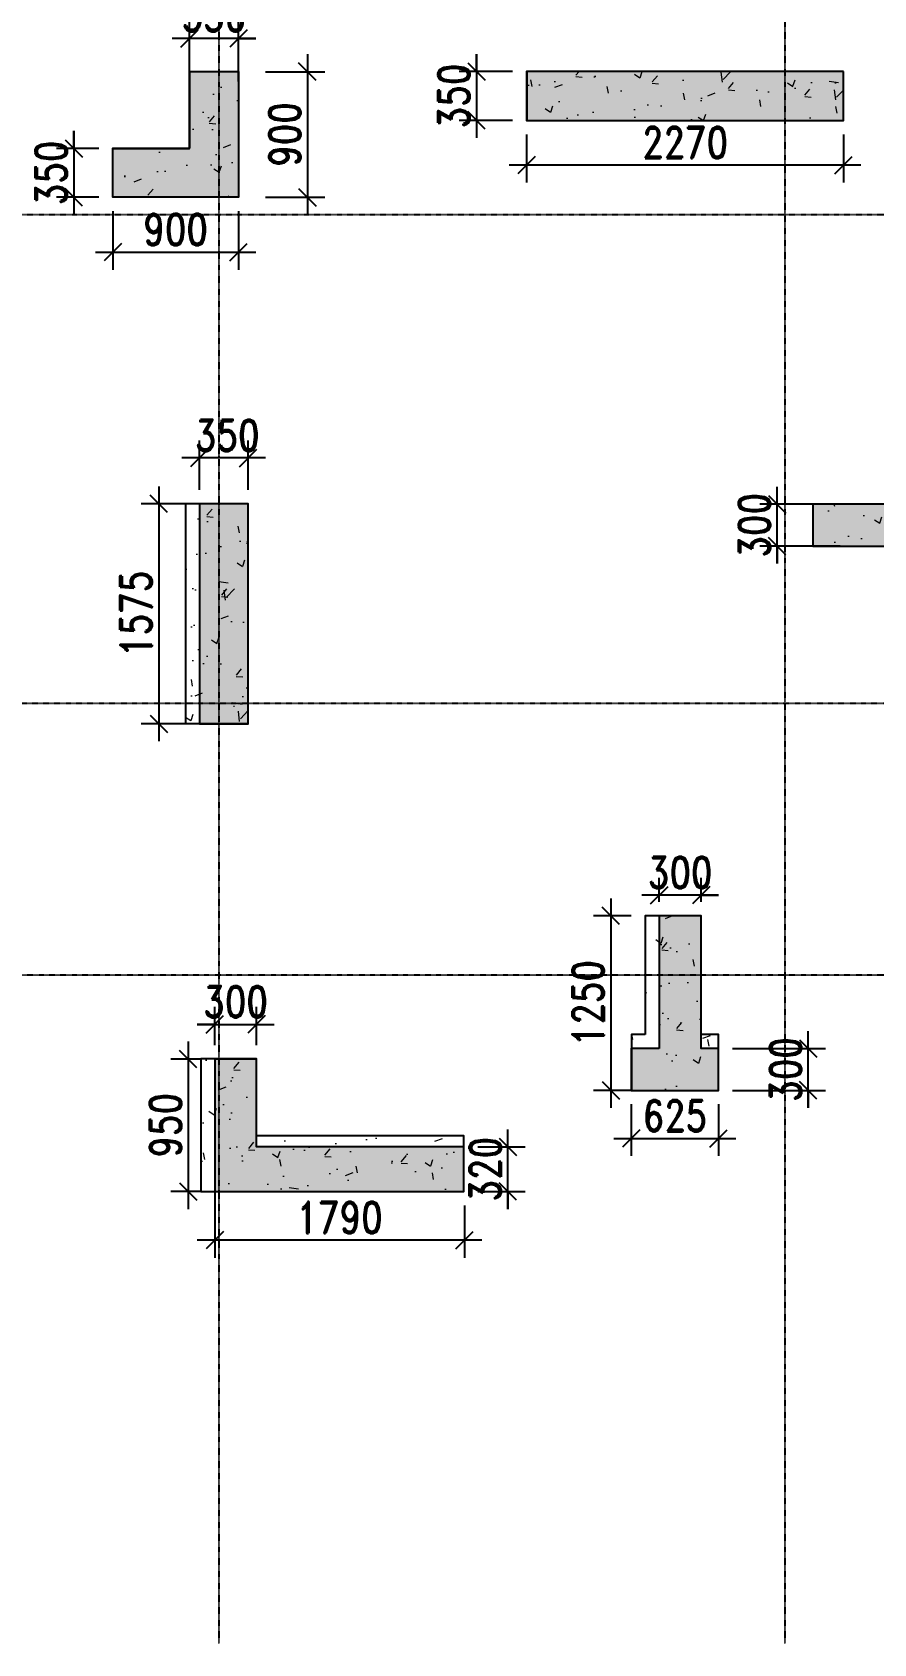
# Model space of a CAD drawing. Header units: millimetres. Extents: x 2061841 to 105821645, y -77612 to 48520811.
# Drawn here: x 105240201 to 105246232, y 48434629 to 48446176 of the extents above; entities that cross this region are included whole.
import ezdxf

# ---------------------------------------------------------------- set-up
doc = ezdxf.new("R2010")
doc.units = ezdxf.units.MM
doc.header["$LTSCALE"] = 10
doc.header["$MEASUREMENT"] = 0
doc.linetypes.add('CENTER', pattern=[2, 1.25, -0.25, 0.25, -0.25])
for name, color, linetype in [('AS-COLS', 2, 'Continuous'), ('DIM', 8, 'Continuous'), ('griddim', 3, 'Continuous'), ('S-OPENING', 6, 'Continuous')]:
    doc.layers.add(name, color=color, linetype=linetype)
doc.layers.add('S-STRCOL HATCH', color=33, linetype='Continuous', lineweight=9)
doc.styles.add('200', font='romand.shx', dxfattribs={"width": 0.8, "height": 225})
doc.dimstyles.new('GR1', dxfattribs={"dimtxt": 225, "dimasz": 125, "dimexe": 125, "dimexo": 100, "dimgap": 50, "dimtad": 1, "dimdec": 0, "dimzin": 3, "dimdsep": 46, "dimtxsty": '200', "dimblk1": 'OBLIQUE', "dimblk2": 'OBLIQUE', "dimsah": 1, "dimcen": 0.0625, "dimdle": 125, "dimclrd": 3, "dimclre": 3, "dimclrt": 2, "dimadec": 0, "dimazin": 0, "dimtfac": 1, "dimtdec": 0, "dimtix": 1, "dimtmove": 0, "dimatfit": 3, "dimfxl": 1, "dimtolj": 1, "dimtzin": 0, "dimarcsym": 0})
pattern_1 = [(50, (-102438165.63, -48481002.76), (546.554007, -47.8172566), [57.15, -628.65]), (355, (-102438165.63, -48481002.76), (-105.7302643, 573.1705357), [45.72, -502.9217525]), (100.4514447, (-102438120.1, -48481006.74), (440.8237413, 525.3532557), [48.5700264, -534.2707338]), (46.1842, (-102438165.6, -48480850.36), (813.2371227, -126.1269838), [85.725, -942.975]), (96.6355576, (-102438097.9, -48480860.9), (712.212402, 742.278374), [72.8550694, -801.4068245]), (351.1841512, (-102438165.6, -48480850.36), (712.212402, 742.278374), [68.579901, -754.379196]), (21, (-102438089.43, -48480888.46), (454.8431738, -306.7955946), [57.15, -628.65]), (326, (-102438089.43, -48480888.46), (185.406085, 552.5638984), [45.72, -502.92]), (71.451445, (-102438051.53, -48480914), (640.2492578, 245.7683067), [48.5700264, -534.2698128]), (37.5, (-102438165.63, -48481002.76), (9.26580975, 253.66511662), [0, -496.824, 0, -510.54, 0, -504.825]), (7.5, (-102438165.63, -48481002.76), (200.4589875, 300.54172445), [0, -291.084, 0, -485.394, 0, -192.405]), (327.5, (-102438335.56, -48481002.76), (406.7717855, -17.18623198), [0, -190.5, 0, -594.36, 0, -788.67]), (317.5, (-102438411.76, -48481002.76), (444.3875442, 76.2794731), [0, -247.65, 0, -394.716, 0, -560.07])]

# ---------------------------------------------------------------- blocks, each defined once
blk = doc.blocks.new('_Oblique')
at = {"color": 0, "linetype": 'ByBlock', "lineweight": -2}
blk.add_line((-0.5, -0.5), (0.5, 0.5), dxfattribs=at)
blk = doc.blocks.new('*D384')
at = {"layer": 'Defpoints', "color": 0, "transparency": 16777216}
for p in [(4998, 8510), (4998, 7610), (5398, 7610)]:
    blk.add_point(p, dxfattribs=at)
at = {"layer": 'DIM', "color": 3, "lineweight": -2, "transparency": 16777216}
for p, q in [((5398, 8635), (5398, 7485)), ((5098, 8510), (5523, 8510)), ((5098, 7610), (5523, 7610))]:
    blk.add_line(p, q, dxfattribs=at)
at = {"layer": 'DIM', "color": 3, "linetype": 'ByBlock', "lineweight": -2, "transparency": 16777216, "xscale": 125, "yscale": 125, "zscale": 125}
for p, rotation in [((5398, 8510), 90), ((5398, 7610), 270)]:
    blk.add_blockref('_Oblique', p, dxfattribs=dict(at, rotation=rotation))
at = {"layer": 'DIM', "color": 2, "transparency": 16777216, "insert": (5236, 8060), "char_height": 225, "attachment_point": 5, "rotation": 90, "style": '200'}
blk.add_mtext('\\A1;900', dxfattribs=at)
blk = doc.blocks.new('*D385')
at = {"layer": 'Defpoints', "color": 0, "transparency": 16777216}
for p in [(4554, 8748), (4554, 8352), (4904, 8340)]:
    blk.add_point(p, dxfattribs=at)
at = {"layer": 'DIM', "color": 3, "lineweight": -2, "transparency": 16777216}
for p, q in [((4554, 8452), (4554, 8873)), ((4904, 8440), (4904, 8873)), ((5029, 8748), (4429, 8748)), ((4554, 8748), (4429, 8748)), ((4904, 8748), (5029, 8748))]:
    blk.add_line(p, q, dxfattribs=at)
at = {"layer": 'DIM', "color": 3, "linetype": 'ByBlock', "lineweight": -2, "transparency": 16777216, "xscale": 125, "yscale": 125, "zscale": 125}
blk.add_blockref('_Oblique', (4554, 8748), dxfattribs=at)
at = {"layer": 'DIM', "color": 3, "linetype": 'ByBlock', "lineweight": -2, "transparency": 16777216, "xscale": 125, "yscale": 125, "zscale": 125, "rotation": 180}
blk.add_blockref('_Oblique', (4904, 8748), dxfattribs=at)
at = {"layer": 'DIM', "color": 2, "transparency": 16777216, "insert": (4729, 8911), "char_height": 225, "attachment_point": 5, "style": '200'}
blk.add_mtext('\\A1;350', dxfattribs=at)
blk = doc.blocks.new('*D386')
at = {"layer": 'Defpoints', "color": 0, "transparency": 16777216}
for p in [(6969, 8511), (6610, 8161), (6969, 8161)]:
    blk.add_point(p, dxfattribs=at)
at = {"layer": 'DIM', "color": 3, "lineweight": -2, "transparency": 16777216}
for p, q in [((6610, 8636), (6610, 8036)), ((6610, 8511), (6610, 8636)), ((6869, 8511), (6485, 8511)), ((6869, 8161), (6485, 8161)), ((6610, 8161), (6610, 8036))]:
    blk.add_line(p, q, dxfattribs=at)
at = {"layer": 'DIM', "color": 3, "linetype": 'ByBlock', "lineweight": -2, "transparency": 16777216, "xscale": 125, "yscale": 125, "zscale": 125}
for p, rotation in [((6610, 8511), 270), ((6610, 8161), 90)]:
    blk.add_blockref('_Oblique', p, dxfattribs=dict(at, rotation=rotation))
at = {"layer": 'DIM', "color": 2, "transparency": 16777216, "insert": (6448, 8336), "char_height": 225, "attachment_point": 5, "rotation": 90, "style": '200'}
blk.add_mtext('\\A1;350', dxfattribs=at)
blk = doc.blocks.new('*D387')
at = {"layer": 'Defpoints', "color": 0, "transparency": 16777216}
for p in [(6969, 8161), (9240, 8161), (6969, 7840)]:
    blk.add_point(p, dxfattribs=at)
at = {"layer": 'DIM', "color": 3, "lineweight": -2, "transparency": 16777216}
for p, q in [((6969, 8061), (6969, 7715)), ((9240, 8061), (9240, 7715)), ((9365, 7840), (6844, 7840))]:
    blk.add_line(p, q, dxfattribs=at)
at = {"layer": 'DIM', "color": 3, "linetype": 'ByBlock', "lineweight": -2, "transparency": 16777216, "xscale": 125, "yscale": 125, "zscale": 125, "rotation": 180}
blk.add_blockref('_Oblique', (6969, 7840), dxfattribs=at)
at = {"layer": 'DIM', "color": 3, "linetype": 'ByBlock', "lineweight": -2, "transparency": 16777216, "xscale": 125, "yscale": 125, "zscale": 125}
blk.add_blockref('_Oblique', (9240, 7840), dxfattribs=at)
at = {"layer": 'DIM', "color": 2, "transparency": 16777216, "insert": (8105, 8002), "char_height": 225, "attachment_point": 5, "style": '200'}
blk.add_mtext('\\A1;2270', dxfattribs=at)
blk = doc.blocks.new('*D422')
at = {"layer": 'Defpoints', "color": 0, "transparency": 16777216}
for p in [(7819, 2461), (7573, 1211), (7819, 1211)]:
    blk.add_point(p, dxfattribs=at)
at = {"layer": 'DIM', "color": 3, "lineweight": -2, "transparency": 16777216}
for p, q in [((7573, 2586), (7573, 1086)), ((7719, 2461), (7448, 2461)), ((7719, 1211), (7448, 1211))]:
    blk.add_line(p, q, dxfattribs=at)
at = {"layer": 'DIM', "color": 3, "linetype": 'ByBlock', "lineweight": -2, "transparency": 16777216, "xscale": 125, "yscale": 125, "zscale": 125}
for p, rotation in [((7573, 2461), 90), ((7573, 1211), 270)]:
    blk.add_blockref('_Oblique', p, dxfattribs=dict(at, rotation=rotation))
at = {"layer": 'DIM', "color": 2, "transparency": 16777216, "insert": (7410, 1836), "char_height": 225, "attachment_point": 5, "rotation": 90, "style": '200'}
blk.add_mtext('\\A1;1250', dxfattribs=at)
blk = doc.blocks.new('*D423')
at = {"layer": 'Defpoints', "color": 0, "transparency": 16777216}
for p in [(7920, 2609), (7920, 2461), (8220, 2461)]:
    blk.add_point(p, dxfattribs=at)
at = {"layer": 'DIM', "color": 3, "lineweight": -2, "transparency": 16777216}
for p, q in [((7920, 2561), (7920, 2734)), ((8220, 2561), (8220, 2734)), ((8345, 2609), (7795, 2609)), ((7920, 2609), (7795, 2609)), ((8220, 2609), (8345, 2609))]:
    blk.add_line(p, q, dxfattribs=at)
at = {"layer": 'DIM', "color": 3, "linetype": 'ByBlock', "lineweight": -2, "transparency": 16777216, "xscale": 125, "yscale": 125, "zscale": 125}
blk.add_blockref('_Oblique', (7920, 2609), dxfattribs=at)
at = {"layer": 'DIM', "color": 3, "linetype": 'ByBlock', "lineweight": -2, "transparency": 16777216, "xscale": 125, "yscale": 125, "zscale": 125, "rotation": 180}
blk.add_blockref('_Oblique', (8220, 2609), dxfattribs=at)
at = {"layer": 'DIM', "color": 2, "transparency": 16777216, "insert": (8070, 2772), "char_height": 225, "attachment_point": 5, "style": '200'}
blk.add_mtext('\\A1;300', dxfattribs=at)
blk = doc.blocks.new('*D431')
at = {"layer": 'Defpoints', "color": 0, "transparency": 16777216}
for p in [(4624, 5413), (4333, 3838), (4624, 3838)]:
    blk.add_point(p, dxfattribs=at)
at = {"layer": 'DIM', "color": 3, "lineweight": -2, "transparency": 16777216}
for p, q in [((4333, 5538), (4333, 3713)), ((4524, 5413), (4208, 5413)), ((4524, 3838), (4208, 3838))]:
    blk.add_line(p, q, dxfattribs=at)
at = {"layer": 'DIM', "color": 3, "linetype": 'ByBlock', "lineweight": -2, "transparency": 16777216, "xscale": 125, "yscale": 125, "zscale": 125}
for p, rotation in [((4333, 5413), 90), ((4333, 3838), 270)]:
    blk.add_blockref('_Oblique', p, dxfattribs=dict(at, rotation=rotation))
at = {"layer": 'DIM', "color": 2, "transparency": 16777216, "insert": (4170, 4626), "char_height": 225, "attachment_point": 5, "rotation": 90, "style": '200'}
blk.add_mtext('\\A1;1575', dxfattribs=at)
blk = doc.blocks.new('*D432')
at = {"layer": 'Defpoints', "color": 0, "transparency": 16777216}
for p in [(4624, 5742), (4624, 5413), (4974, 5413)]:
    blk.add_point(p, dxfattribs=at)
at = {"layer": 'DIM', "color": 3, "lineweight": -2, "transparency": 16777216}
for p, q in [((4624, 5513), (4624, 5867)), ((4974, 5513), (4974, 5867)), ((5099, 5742), (4499, 5742))]:
    blk.add_line(p, q, dxfattribs=at)
at = {"layer": 'DIM', "color": 3, "linetype": 'ByBlock', "lineweight": -2, "transparency": 16777216, "xscale": 125, "yscale": 125, "zscale": 125, "rotation": 180}
blk.add_blockref('_Oblique', (4624, 5742), dxfattribs=at)
at = {"layer": 'DIM', "color": 3, "linetype": 'ByBlock', "lineweight": -2, "transparency": 16777216, "xscale": 125, "yscale": 125, "zscale": 125}
blk.add_blockref('_Oblique', (4974, 5742), dxfattribs=at)
at = {"layer": 'DIM', "color": 2, "transparency": 16777216, "insert": (4824, 5904), "char_height": 225, "attachment_point": 5, "style": '200'}
blk.add_mtext('\\A1;350', dxfattribs=at)
blk = doc.blocks.new('*D454')
at = {"layer": 'AS-COLS', "color": 3, "lineweight": -2, "transparency": 16777216}
for p, q in [((4734, 1535), (4734, 1809)), ((5034, 1535), (5034, 1809)), ((4609, 1684), (5159, 1684)), ((4734, 1684), (4609, 1684)), ((5034, 1684), (5159, 1684))]:
    blk.add_line(p, q, dxfattribs=at)
at = {"layer": 'Defpoints', "color": 0, "transparency": 16777216}
for p in [(5034, 1684), (4734, 1435), (5034, 1435)]:
    blk.add_point(p, dxfattribs=at)
at = {"layer": 'AS-COLS', "color": 3, "linetype": 'ByBlock', "lineweight": -2, "transparency": 16777216, "xscale": 125, "yscale": 125, "zscale": 125}
blk.add_blockref('_Oblique', (4734, 1684), dxfattribs=at)
at = {"layer": 'AS-COLS', "color": 3, "linetype": 'ByBlock', "lineweight": -2, "transparency": 16777216, "xscale": 125, "yscale": 125, "zscale": 125, "rotation": 180}
blk.add_blockref('_Oblique', (5034, 1684), dxfattribs=at)
at = {"layer": 'AS-COLS', "color": 2, "transparency": 16777216, "insert": (4884, 1846), "char_height": 225, "attachment_point": 5, "style": '200'}
blk.add_mtext('\\A1;300', dxfattribs=at)
blk = doc.blocks.new('*D455')
at = {"layer": 'AS-COLS', "color": 3, "lineweight": -2, "transparency": 16777216}
for p, q in [((4544, 1560), (4544, 361)), ((4634, 1435), (4419, 1435)), ((4634, 486), (4419, 486))]:
    blk.add_line(p, q, dxfattribs=at)
at = {"layer": 'Defpoints', "color": 0, "transparency": 16777216}
for p in [(4734, 1435), (4544, 486), (4734, 486)]:
    blk.add_point(p, dxfattribs=at)
at = {"layer": 'AS-COLS', "color": 3, "linetype": 'ByBlock', "lineweight": -2, "transparency": 16777216, "xscale": 125, "yscale": 125, "zscale": 125}
for p, rotation in [((4544, 1435), 90), ((4544, 486), 270)]:
    blk.add_blockref('_Oblique', p, dxfattribs=dict(at, rotation=rotation))
at = {"layer": 'AS-COLS', "color": 2, "transparency": 16777216, "insert": (4381, 961), "char_height": 225, "attachment_point": 5, "rotation": 90, "style": '200'}
blk.add_mtext('\\A1;950', dxfattribs=at)
blk = doc.blocks.new('*D456')
at = {"layer": 'AS-COLS', "color": 3, "lineweight": -2, "transparency": 16777216}
for p, q in [((6835, 361), (6835, 931)), ((6835, 806), (6835, 931)), ((6619, 806), (6960, 806)), ((6619, 486), (6960, 486)), ((6835, 486), (6835, 361))]:
    blk.add_line(p, q, dxfattribs=at)
at = {"layer": 'Defpoints', "color": 0, "transparency": 16777216}
for p in [(6519, 806), (6835, 806), (6519, 486)]:
    blk.add_point(p, dxfattribs=at)
at = {"layer": 'AS-COLS', "color": 3, "linetype": 'ByBlock', "lineweight": -2, "transparency": 16777216, "xscale": 125, "yscale": 125, "zscale": 125}
for p, rotation in [((6835, 806), 270), ((6835, 486), 90)]:
    blk.add_blockref('_Oblique', p, dxfattribs=dict(at, rotation=rotation))
at = {"layer": 'AS-COLS', "color": 2, "transparency": 16777216, "insert": (6673, 646), "char_height": 225, "attachment_point": 5, "rotation": 90, "style": '200'}
blk.add_mtext('\\A1;320', dxfattribs=at)
blk = doc.blocks.new('*D457')
at = {"layer": 'AS-COLS', "color": 3, "lineweight": -2, "transparency": 16777216}
for p, q in [((4734, 518), (4734, 12)), ((6524, 386), (6524, 12)), ((6649, 137), (4609, 137))]:
    blk.add_line(p, q, dxfattribs=at)
at = {"layer": 'Defpoints', "color": 0, "transparency": 16777216}
for p in [(4734, 618), (6524, 486), (4734, 137)]:
    blk.add_point(p, dxfattribs=at)
at = {"layer": 'AS-COLS', "color": 3, "linetype": 'ByBlock', "lineweight": -2, "transparency": 16777216, "xscale": 125, "yscale": 125, "zscale": 125, "rotation": 180}
blk.add_blockref('_Oblique', (4734, 137), dxfattribs=at)
at = {"layer": 'AS-COLS', "color": 3, "linetype": 'ByBlock', "lineweight": -2, "transparency": 16777216, "xscale": 125, "yscale": 125, "zscale": 125}
blk.add_blockref('_Oblique', (6524, 137), dxfattribs=at)
at = {"layer": 'AS-COLS', "color": 2, "transparency": 16777216, "insert": (5629, 300), "char_height": 225, "attachment_point": 5, "style": '200'}
blk.add_mtext('\\A1;1790', dxfattribs=at)
blk = doc.blocks.new('*D458')
at = {"layer": 'AS-COLS', "color": 3, "lineweight": -2, "transparency": 16777216}
for p, q in [((8987, 1086), (8987, 1636)), ((8987, 1511), (8987, 1636)), ((8444, 1511), (9112, 1511)), ((8444, 1211), (9112, 1211)), ((8987, 1211), (8987, 1086))]:
    blk.add_line(p, q, dxfattribs=at)
at = {"layer": 'Defpoints', "color": 0, "transparency": 16777216}
for p in [(8344, 1511), (8987, 1511), (8344, 1211)]:
    blk.add_point(p, dxfattribs=at)
at = {"layer": 'AS-COLS', "color": 3, "linetype": 'ByBlock', "lineweight": -2, "transparency": 16777216, "xscale": 125, "yscale": 125, "zscale": 125}
for p, rotation in [((8987, 1511), 270), ((8987, 1211), 90)]:
    blk.add_blockref('_Oblique', p, dxfattribs=dict(at, rotation=rotation))
at = {"layer": 'AS-COLS', "color": 2, "transparency": 16777216, "insert": (8825, 1361), "char_height": 225, "attachment_point": 5, "rotation": 90, "style": '200'}
blk.add_mtext('\\A1;300', dxfattribs=at)
blk = doc.blocks.new('*D459')
at = {"layer": 'AS-COLS', "color": 3, "lineweight": -2, "transparency": 16777216}
for p, q in [((7719, 1111), (7719, 741)), ((8344, 1111), (8344, 741)), ((7594, 866), (8469, 866))]:
    blk.add_line(p, q, dxfattribs=at)
at = {"layer": 'Defpoints', "color": 0, "transparency": 16777216}
for p in [(7719, 1211), (8344, 1211), (8344, 866)]:
    blk.add_point(p, dxfattribs=at)
at = {"layer": 'AS-COLS', "color": 3, "linetype": 'ByBlock', "lineweight": -2, "transparency": 16777216, "xscale": 125, "yscale": 125, "zscale": 125, "rotation": 180}
blk.add_blockref('_Oblique', (7719, 866), dxfattribs=at)
at = {"layer": 'AS-COLS', "color": 3, "linetype": 'ByBlock', "lineweight": -2, "transparency": 16777216, "xscale": 125, "yscale": 125, "zscale": 125}
blk.add_blockref('_Oblique', (8344, 866), dxfattribs=at)
at = {"layer": 'AS-COLS', "color": 2, "transparency": 16777216, "insert": (8032, 1029), "char_height": 225, "attachment_point": 5, "style": '200'}
blk.add_mtext('\\A1;625', dxfattribs=at)
blk = doc.blocks.new('*D477')
at = {"layer": 'AS-COLS', "color": 3, "lineweight": -2, "transparency": 16777216}
for p, q in [((4004, 7510), (4004, 7091)), ((4904, 7510), (4904, 7091)), ((3879, 7216), (5029, 7216))]:
    blk.add_line(p, q, dxfattribs=at)
at = {"layer": 'Defpoints', "color": 0, "transparency": 16777216}
for p in [(4004, 7610), (4904, 7610), (4904, 7216)]:
    blk.add_point(p, dxfattribs=at)
at = {"layer": 'AS-COLS', "color": 3, "linetype": 'ByBlock', "lineweight": -2, "transparency": 16777216, "xscale": 125, "yscale": 125, "zscale": 125, "rotation": 180}
blk.add_blockref('_Oblique', (4004, 7216), dxfattribs=at)
at = {"layer": 'AS-COLS', "color": 3, "linetype": 'ByBlock', "lineweight": -2, "transparency": 16777216, "xscale": 125, "yscale": 125, "zscale": 125}
blk.add_blockref('_Oblique', (4904, 7216), dxfattribs=at)
at = {"layer": 'AS-COLS', "color": 2, "transparency": 16777216, "insert": (4454, 7379), "char_height": 225, "attachment_point": 5, "style": '200'}
blk.add_mtext('\\A1;900', dxfattribs=at)
blk = doc.blocks.new('*D478')
at = {"layer": 'AS-COLS', "color": 3, "lineweight": -2, "transparency": 16777216}
for p, q in [((3724, 8085), (3724, 7485)), ((3724, 7960), (3724, 8085)), ((3904, 7960), (3599, 7960)), ((3904, 7610), (3599, 7610)), ((3724, 7610), (3724, 7485))]:
    blk.add_line(p, q, dxfattribs=at)
at = {"layer": 'Defpoints', "color": 0, "transparency": 16777216}
for p in [(4004, 7960), (3724, 7610), (4004, 7610)]:
    blk.add_point(p, dxfattribs=at)
at = {"layer": 'AS-COLS', "color": 3, "linetype": 'ByBlock', "lineweight": -2, "transparency": 16777216, "xscale": 125, "yscale": 125, "zscale": 125}
for p, rotation in [((3724, 7960), 270), ((3724, 7610), 90)]:
    blk.add_blockref('_Oblique', p, dxfattribs=dict(at, rotation=rotation))
at = {"layer": 'AS-COLS', "color": 2, "transparency": 16777216, "insert": (3562, 7785), "char_height": 225, "attachment_point": 5, "rotation": 90, "style": '200'}
blk.add_mtext('\\A1;350', dxfattribs=at)
blk = doc.blocks.new('*D484')
at = {"layer": 'AS-COLS', "color": 3, "lineweight": -2, "transparency": 16777216}
for p, q in [((8765, 4985), (8765, 5535)), ((8765, 5410), (8765, 5535)), ((9019, 5410), (8640, 5410)), ((9217, 5110), (8640, 5110)), ((8765, 5110), (8765, 4985))]:
    blk.add_line(p, q, dxfattribs=at)
at = {"layer": 'Defpoints', "color": 0, "transparency": 16777216}
for p in [(8765, 5410), (9119, 5410), (9317, 5110)]:
    blk.add_point(p, dxfattribs=at)
at = {"layer": 'AS-COLS', "color": 3, "linetype": 'ByBlock', "lineweight": -2, "transparency": 16777216, "xscale": 125, "yscale": 125, "zscale": 125}
for p, rotation in [((8765, 5410), 270), ((8765, 5110), 90)]:
    blk.add_blockref('_Oblique', p, dxfattribs=dict(at, rotation=rotation))
at = {"layer": 'AS-COLS', "color": 2, "transparency": 16777216, "insert": (8602, 5260), "char_height": 225, "attachment_point": 5, "rotation": 90, "style": '200'}
blk.add_mtext('\\A1;300', dxfattribs=at)
blk = doc.blocks.new('G$C89AE7293')
at = {"layer": 'S-STRCOL HATCH'}
h = blk.add_hatch(dxfattribs=at)
h.set_pattern_fill('AR-CONC', color=3, scale=3)
h.set_pattern_definition(pattern_1)
h.paths.add_polyline_path([(3685, 7475), (3685, 8025), (4035, 8025), (4035, 7125), (3135, 7125), (3135, 7475), (3685, 7475)])
h = blk.add_hatch(dxfattribs=at)
h.set_pattern_fill('AR-CONC', color=3, scale=3)
h.set_pattern_definition(pattern_1)
h.paths.add_polyline_path([(8370, 8025), (6100, 8025), (6100, 7675), (8370, 7675), (8370, 8025)])
h = blk.add_hatch(dxfattribs=at)
h.set_pattern_fill('AR-CONC', color=3, scale=3)
h.set_pattern_definition(pattern_1)
h.paths.add_polyline_path([(3654, 3353), (4104, 3353), (4104, 4928), (3654, 4928), (3654, 3353)])
h = blk.add_hatch(dxfattribs=at)
h.set_pattern_fill('AR-CONC', color=3, scale=3)
h.set_pattern_definition(pattern_1)
h.paths.add_polyline_path([(8150, 4625), (9275, 4625), (9275, 4925), (8150, 4925), (8150, 4625)])
h = blk.add_hatch(dxfattribs=at)
h.set_pattern_fill('AR-CONC', color=3, scale=3)
h.set_pattern_definition(pattern_1)
h.paths.add_polyline_path([(6950, 1125), (6850, 1125), (6850, 725), (7475, 725), (7475, 1125), (7350, 1125), (7350, 1125), (7350, 1975), (6950, 1975), (6950, 1125)])
h = blk.add_hatch(dxfattribs=at)
h.set_pattern_fill('AR-CONC', color=3, scale=3)
h.set_pattern_definition(pattern_1)
h.paths.add_polyline_path([(3764, 0), (5649, 0), (5649, 400), (4164, 400), (4164, 950), (3764, 950), (3764, 0)])
at = {"layer": 'AS-COLS', "color": 1, "elevation": 0}
for points in [[(3685, 7475), (3685, 8025), (4035, 8025), (4035, 7125), (3135, 7125), (3135, 7475), (3685, 7475)], [(6950, 1125), (6850, 1125), (6850, 725), (7475, 725), (7475, 1125), (7350, 1125), (7350, 1125), (7350, 1975), (6950, 1975), (6950, 1125)], [(3764, 0), (5649, 0), (5649, 400), (4164, 400), (4164, 950), (3764, 950), (3764, 0)]]:
    blk.add_lwpolyline(points, dxfattribs=at)
for points in [[(8370, 8025), (6100, 8025), (6100, 7675), (8370, 7675)], [(3654, 3353), (4104, 3353), (4104, 4928), (3654, 4928)], [(8150, 4625), (9275, 4625), (9275, 4925), (8150, 4925)]]:
    blk.add_lwpolyline(points, close=True, dxfattribs=at)
blk = doc.blocks.new('G$CDE8A9FAD')
at = {"layer": 'S-STRCOL HATCH'}
h = blk.add_hatch(color=256, dxfattribs=at)
h.dxf.hatch_style = 1
h.paths.add_polyline_path([(4554.3, 7960.5), (4554.3, 8510.5), (4904.3, 8510.5), (4904.3, 7610.5), (4004.3, 7610.5), (4004.3, 7960.5), (4554.3, 7960.5)])
h = blk.add_hatch(color=256, dxfattribs=at)
h.dxf.hatch_style = 1
h.paths.add_polyline_path([(9239.8, 8510.5), (6969.4, 8510.5), (6969.4, 8160.5), (9239.8, 8160.5), (9239.8, 8510.5)])
h = blk.add_hatch(color=256, dxfattribs=at)
h.dxf.hatch_style = 1
h.paths.add_polyline_path([(4623.8, 3838.4), (4973.8, 3838.4), (4973.8, 5413.4), (4623.8, 5413.4), (4623.8, 3838.4)])
h = blk.add_hatch(color=256, dxfattribs=at)
h.dxf.hatch_style = 1
h.paths.add_polyline_path([(9019.4, 5110.1), (10144.5, 5110.1), (10144.5, 5410.5), (9019.4, 5410.5), (9019.4, 5110.1)])
h = blk.add_hatch(color=256, dxfattribs=at)
h.dxf.hatch_style = 1
h.paths.add_polyline_path([(7920.2, 1510.8), (7719.5, 1510.8), (7719.5, 1210.8), (8344.5, 1210.8), (8344.5, 1510.8), (8220.2, 1510.8), (8220.2, 1510.8), (8220.2, 2460.8), (7920.2, 2460.8), (7920.2, 1510.8)])
h = blk.add_hatch(color=256, dxfattribs=at)
h.dxf.hatch_style = 1
h.paths.add_polyline_path([(4733.6, 485.9), (6519, 485.9), (6519, 805.9), (5033.6, 805.9), (5033.6, 1435.5), (4733.6, 1435.5), (4733.6, 485.9)])
at = {"layer": 'AS-COLS', "color": 1, "elevation": 0}
for points in [[(4554.3, 7960.5), (4554.3, 8510.5), (4904.3, 8510.5), (4904.3, 7610.5), (4004.3, 7610.5), (4004.3, 7960.5), (4554.3, 7960.5)], [(7920.2, 1510.8), (7719.5, 1510.8), (7719.5, 1210.8), (8344.5, 1210.8), (8344.5, 1510.8), (8220.2, 1510.8), (8220.2, 1510.8), (8220.2, 2460.8), (7920.2, 2460.8), (7920.2, 1510.8)], [(4733.6, 485.9), (6519, 485.9), (6519, 805.9), (5033.6, 805.9), (5033.6, 1435.5), (4733.6, 1435.5), (4733.6, 485.9)]]:
    blk.add_lwpolyline(points, dxfattribs=at)
for points in [[(9239.8, 8510.5), (6969.4, 8510.5), (6969.4, 8160.5), (9239.8, 8160.5)], [(4623.8, 3838.4), (4973.8, 3838.4), (4973.8, 5413.4), (4623.8, 5413.4)], [(9019.4, 5110.1), (10144.5, 5110.1), (10144.5, 5410.5), (9019.4, 5410.5)]]:
    blk.add_lwpolyline(points, close=True, dxfattribs=at)
at = {"layer": 'AS-COLS', "color": 6}
for base, p1, p2, picture, middle in [((3724.4, 7610.5), (4004.3, 7960.5), (4004.3, 7610.5), '*D478', (3561.9, 7785.5)), ((8764.6, 5410.5), (9317.2, 5110.1), (9119.4, 5410.5), '*D484', (8602.1, 5260.3)), ((8987.2, 1510.8), (8344.5, 1210.8), (8344.5, 1510.8), '*D458', (8824.7, 1360.8)), ((4543.7, 485.9), (4733.6, 1435.5), (4733.6, 485.9), '*D455', (4381.2, 960.7)), ((6835, 805.9), (6519, 485.9), (6519, 805.9), '*D456', (6672.5, 645.9))]:
    dim = blk.add_linear_dim(base=base, p1=p1, p2=p2, angle=90, dimstyle='GR1', dxfattribs=at)
    dim.commit()
    dim.dimension.update_dxf_attribs({"geometry": picture, "text_midpoint": middle})
for base, p1, p2, picture, middle in [((4904.3, 7216.3), (4004.3, 7610.5), (4904.3, 7610.5), '*D477', (4454.3, 7378.8)), ((5033.6, 1683.6), (4733.6, 1435.5), (5033.6, 1435.5), '*D454', (4883.6, 1846.1)), ((8344.5, 866.3), (7719.5, 1210.8), (8344.5, 1210.8), '*D459', (8032, 1028.8)), ((4733.6, 137.1), (6523.6, 485.9), (4733.6, 617.6), '*D457', (5628.6, 299.6))]:
    dim = blk.add_linear_dim(base=base, p1=p1, p2=p2, dimstyle='GR1', dxfattribs=at)
    dim.commit()
    dim.dimension.update_dxf_attribs({"geometry": picture, "text_midpoint": middle})
at = {"layer": 'DIM'}
for base, p1, p2, picture, middle in [((4554.3, 8748.3, 0), (4904.3, 8340.2), (4554.3, 8352.1), '*D385', (4729.3, 8910.8, 0)), ((6969.4, 7839.8, 0), (9239.8, 8160.5), (6969.4, 8160.5, 0), '*D387', (8104.6, 8002.3, 0)), ((7920.2, 2609.3, 0), (8220.2, 2460.8), (7920.2, 2460.8), '*D423', (8070.2, 2771.8, 0))]:
    dim = blk.add_linear_dim(base=base, p1=p1, p2=p2, dimstyle='GR1', dxfattribs=at)
    dim.commit()
    dim.dimension.update_dxf_attribs({"geometry": picture, "text_midpoint": middle})
for base, p1, p2, picture, middle in [((5398.2, 7610.5, 0), (4998.3, 8510.5), (4998.3, 7610.5), '*D384', (5235.7, 8060.5, 0)), ((6610.5, 8160.5, 0), (6969.4, 8510.5, 0), (6969.4, 8160.5, 0), '*D386', (6448, 8335.5, 0)), ((4332.8, 3838.4, 0), (4623.8, 5413.4), (4623.8, 3838.4), '*D431', (4170.3, 4625.9, 0)), ((7572.5, 1210.8, 0), (7819.5, 2460.8), (7819.5, 1210.8), '*D422', (7410, 1835.8, 0))]:
    dim = blk.add_linear_dim(base=base, p1=p1, p2=p2, angle=90, dimstyle='GR1', dxfattribs=at)
    dim.commit()
    dim.dimension.update_dxf_attribs({"geometry": picture, "text_midpoint": middle})
dim = blk.add_linear_dim(base=(4623.8, 5741.8, 0), p1=(4973.8, 5413.4), p2=(4623.8, 5413.4), dimstyle='GR1', dxfattribs=at)
dim.commit()
dim.dimension.update_dxf_attribs({"geometry": '*D432', "text_midpoint": (4823.8, 5741.8, 0), "dimtype": 128})
blk = doc.blocks.new('TOWER-A TYPICAL FLOOR FRAMING PLAN N')
at = {"layer": 'griddim', "color": 6, "linetype": 'CENTER', "ltscale": 0.02}
for p, q in [((102478539.1, 48566881), (102478539.1, 48532643.9)), ((102482594.3, 48566881), (102482594.3, 48532643.9)), ((102501249.8, 48542883.2), (102471357.5, 48542883.2)), ((102471357.5, 48539383.5), (102501249.8, 48539383.5)), ((102501249.8, 48537433.5), (102471357.5, 48537433.5))]:
    blk.add_line(p, q, dxfattribs=at)
at = {"layer": 'AS-COLS', "color": 6}
for name, p in [('G$CDE8A9FAD', (102473774.9, 48535398)), ('G$C89AE7293', (102474644.6, 48535883.9))]:
    blk.add_blockref(name, p, dxfattribs=at)

msp = doc.modelspace()

# ---------------------------------------------------------------- block references
at = {"layer": 'S-OPENING'}
msp.add_blockref('TOWER-A TYPICAL FLOOR FRAMING PLAN N', (2763000.3, -98014.7), dxfattribs=at)

doc.saveas('drawing.dxf')
